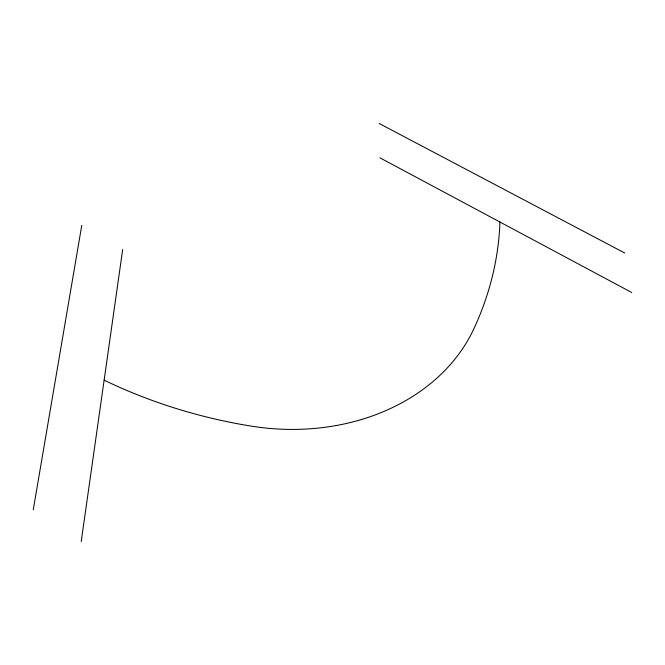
<?xml version="1.0" encoding="UTF-8"?>
<svg xmlns="http://www.w3.org/2000/svg" width="665" height="665" viewBox="0 0 665 665"><rect width="100%" height="100%" fill="white"/><g stroke="black" fill="none" stroke-linecap="round" stroke-linejoin="round"><path stroke-width="1" d="M81.213 541.534L122.692 249.45M33.25 509.822L81.77 225.402M379.15 123.466L624.784 253.049M379.931 157.829L631.75 292.525M104.131 380.156A402.042 294.495 10 0 0 251.154 426.107A210.331 170.016 9.6 0 0 474.02 328.468A447.927 342.226 -2.6 0 0 499.939 222.019"/></g></svg>
